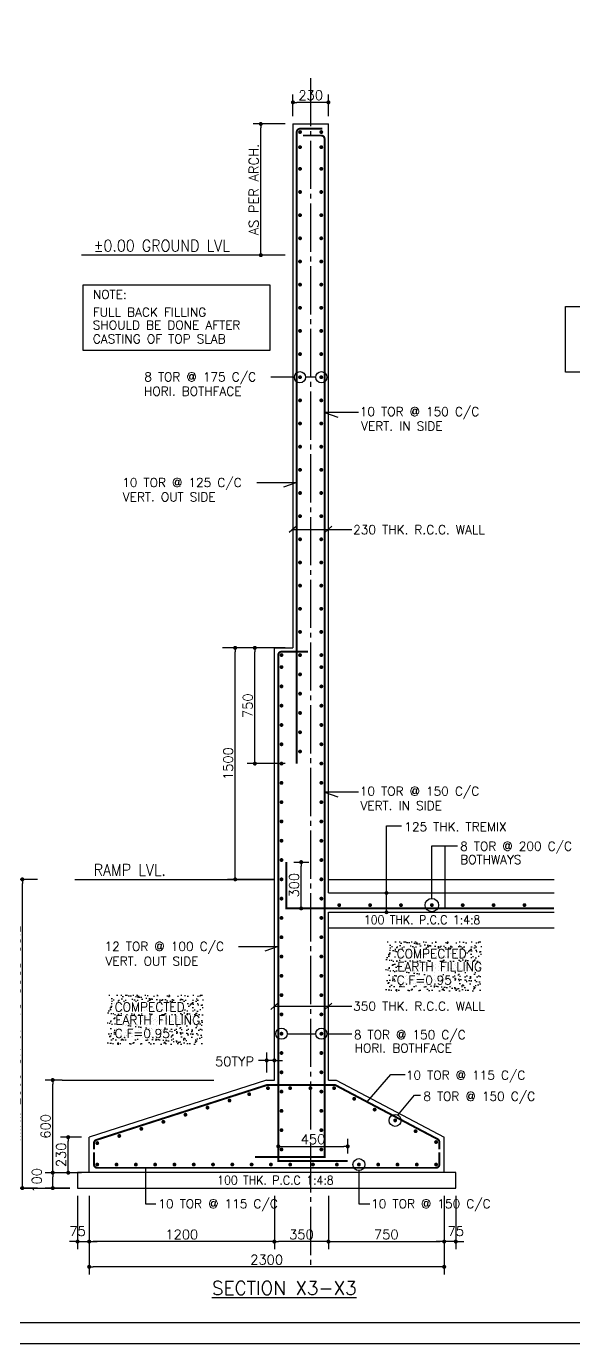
# Model space of a CAD drawing. Extents: x -200722 to 834823, y -494970 to 88783.
# Drawn here: x 488084 to 502267, y -183583 to -149447 of the extents above; entities that cross this region are included whole.
import ezdxf
from ezdxf.enums import TextEntityAlignment as Align

# ---------------------------------------------------------------- set-up
doc = ezdxf.new("R2010")
doc.units = 0
doc.header["$LTSCALE"] = 100
doc.header["$MEASUREMENT"] = 0
doc.header["$PDMODE"] = 34
doc.linetypes.add('ACAD_ISO04W100', pattern=[30, 24, -3, 0, -3])
doc.linetypes.add('CL', pattern=[3.25, 2.5, -0.25, 0.25, -0.25])
doc.layers.get('0').update_dxf_attribs({"linetype": 'CONTINUOUS'})
doc.layers.get('DEFPOINTS').update_dxf_attribs({"linetype": 'CONTINUOUS'})
for name, color, linetype in [('5', 4, 'CONTINUOUS'), ('A-Grid', 5, 'ACAD_ISO04W100'), ('BEAM', 4, 'CONTINUOUS'), ('DIM', 3, 'CONTINUOUS'), ('HATCH WALL', 8, 'CONTINUOUS'), ('STEEL', 6, 'CONTINUOUS'), ('TEXT', 2, 'CONTINUOUS')]:
    doc.layers.add(name, color=color, linetype=linetype)
doc.layers.add('9_PRINT BOUNDARY_NON PRINT', color=32, linetype='CONTINUOUS', plot=False)
doc.layers.add('9_TITLE TEXT', color=7, linetype='CONTINUOUS', lineweight=20)
doc.styles.add('ROMANS', font='romans.shx')
doc.styles.get("Standard").update_dxf_attribs({"font": 'simplex.shx'})
doc.dimstyles.new('STANDARD$0', dxfattribs={"dimtxt": 2.5, "dimasz": 2.5, "dimexe": 2, "dimexo": 0.7, "dimgap": 0.9, "dimtad": 1, "dimdec": 0, "dimdsep": 46, "dimtxsty": 'ROMANS', "dimcen": 0.09, "dimclrd": 4, "dimclre": 4, "dimclrt": 3, "dimadec": 0, "dimazin": 0, "dimtfac": 1, "dimtdec": 0, "dimtmove": 0, "dimatfit": 3, "dimfxl": 1, "dimtolj": 1, "dimtzin": 0, "dimarcsym": 0})

# ---------------------------------------------------------------- blocks, each defined once
blk = doc.blocks.new('DOT')
at = {"color": 0, "linetype": 'ByBlock'}
blk.add_line((-0.5, 0), (-1, 0), dxfattribs=at)
at = {"color": 0, "linetype": 'ByBlock', "const_width": 0.5}
blk.add_lwpolyline([(-0.25, 0, 1), (0.25, 0, 1)], format="xyb", close=True, dxfattribs=at)
blk = doc.blocks.new('*D1178')
at = {"layer": 'BEAM', "color": 0, "lineweight": -2, "transparency": 16777216}
for p, q in [((489212, -179152), (488568, -179152)), ((489212, -179552), (488568, -179552)), ((488768, -179448), (488768, -179256))]:
    blk.add_line(p, q, dxfattribs=at)
at = {"layer": 'DEFPOINTS', "color": 0, "lineweight": -3, "transparency": 16777216}
for p in [(488768, -179152), (489412, -179152), (489412, -179552)]:
    blk.add_point(p, dxfattribs=at)
at = {"layer": 'BEAM', "color": 0, "lineweight": -2, "transparency": 16777216, "xscale": 104, "yscale": 104, "zscale": 104}
for p, rotation in [((488768, -179152), 90), ((488768, -179552), 270)]:
    blk.add_blockref('DOT', p, dxfattribs=dict(at, rotation=rotation))
at = {"layer": 'BEAM', "color": 0, "transparency": 16777216, "insert": (488354, -179352), "char_height": 248, "attachment_point": 5, "rotation": 90}
blk.add_mtext('\\A1;100', dxfattribs=at)
blk = doc.blocks.new('_DOT')
at = {"color": 0, "linetype": 'ByBlock'}
blk.add_line((-0.5, 0), (-1, 0), dxfattribs=at)
at = {"color": 0, "linetype": 'ByBlock', "const_width": 0.5}
blk.add_lwpolyline([(-0.25, 0, 1), (0.25, 0, 1)], format="xyb", close=True, dxfattribs=at)
blk = doc.blocks.new('*D1179')
at = {"layer": 'BEAM', "color": 0, "lineweight": -2, "transparency": 16777216}
for p, q in [((489512, -178232), (488969, -178232)), ((489169, -179048), (489169, -178336)), ((489512, -179152), (488969, -179152))]:
    blk.add_line(p, q, dxfattribs=at)
at = {"layer": 'DEFPOINTS', "color": 0, "lineweight": -3, "transparency": 16777216}
for p in [(489169, -178232), (489712, -178232), (489712, -179152, -879)]:
    blk.add_point(p, dxfattribs=at)
at = {"layer": 'BEAM', "color": 0, "lineweight": -2, "transparency": 16777216, "xscale": 104, "yscale": 104, "zscale": 104}
for p, rotation in [((489169, -178232), 90), ((489169, -179152), 270)]:
    blk.add_blockref('DOT', p, dxfattribs=dict(at, rotation=rotation))
at = {"layer": 'BEAM', "color": 0, "transparency": 16777216, "insert": (488985, -178692), "char_height": 248, "attachment_point": 5, "rotation": 90}
blk.add_mtext('\\A1;230', dxfattribs=at)
blk = doc.blocks.new('*D1180')
at = {"layer": 'BEAM', "color": 0, "lineweight": -2, "transparency": 16777216}
for p, q in [((488375, -171552), (487781, -171552)), ((487981, -179448), (487981, -171656)), ((488375, -179552), (487781, -179552))]:
    blk.add_line(p, q, dxfattribs=at)
at = {"layer": 'DEFPOINTS', "color": 0, "lineweight": -3, "transparency": 16777216}
for p in [(487981, -171552), (488575, -171552, 17104), (488575, -179552, -18064)]:
    blk.add_point(p, dxfattribs=at)
at = {"layer": 'BEAM', "color": 0, "lineweight": -2, "transparency": 16777216, "xscale": 104, "yscale": 104, "zscale": 104}
for p, rotation in [((487981, -171552), 90), ((487981, -179552), 270)]:
    blk.add_blockref('DOT', p, dxfattribs=dict(at, rotation=rotation))
at = {"layer": 'BEAM', "color": 0, "transparency": 16777216, "insert": (487797, -175552), "char_height": 248, "attachment_point": 5, "rotation": 90}
blk.add_mtext('\\A1;{\\C4;MINI. 2000 OR UP TO GOOD SOIL}', dxfattribs=at)
blk = doc.blocks.new('*D1181')
at = {"layer": 'BEAM', "color": 0, "lineweight": -2, "transparency": 16777216}
for p, q in [((494792, -165552), (493806, -165552)), ((494006, -168448), (494006, -165656)), ((494792, -168552), (493806, -168552))]:
    blk.add_line(p, q, dxfattribs=at)
at = {"layer": 'DEFPOINTS', "color": 0, "lineweight": -3, "transparency": 16777216}
for p in [(494006, -165552), (494992, -165552, -34), (494992, -168552, -34)]:
    blk.add_point(p, dxfattribs=at)
at = {"layer": 'BEAM', "color": 0, "lineweight": -2, "transparency": 16777216, "xscale": 104, "yscale": 104, "zscale": 104}
for p, rotation in [((494006, -165552), 90), ((494006, -168552), 270)]:
    blk.add_blockref('DOT', p, dxfattribs=dict(at, rotation=rotation))
at = {"layer": 'BEAM', "color": 0, "transparency": 16777216, "insert": (493822, -167052), "char_height": 248, "attachment_point": 5, "rotation": 90}
blk.add_mtext('\\A1;750', dxfattribs=at)
blk = doc.blocks.new('*D1182')
at = {"layer": 'BEAM', "color": 0, "lineweight": -2, "transparency": 16777216}
for p, q in [((494512, -165552), (493297, -165552)), ((493497, -171448), (493497, -165656)), ((494512, -171552), (493297, -171552))]:
    blk.add_line(p, q, dxfattribs=at)
at = {"layer": 'DEFPOINTS', "color": 0, "lineweight": -3, "transparency": 16777216}
for p in [(493497, -165552), (494712, -165552, -34), (494712, -171552)]:
    blk.add_point(p, dxfattribs=at)
at = {"layer": 'BEAM', "color": 0, "lineweight": -2, "transparency": 16777216, "xscale": 104, "yscale": 104, "zscale": 104}
for p, rotation in [((493497, -165552), 90), ((493497, -171552), 270)]:
    blk.add_blockref('DOT', p, dxfattribs=dict(at, rotation=rotation))
at = {"layer": 'BEAM', "color": 0, "transparency": 16777216, "insert": (493313, -168552), "char_height": 248, "attachment_point": 5, "rotation": 90}
blk.add_mtext('\\A1;1500', dxfattribs=at)
blk = doc.blocks.new('*D1185')
at = {"layer": 'BEAM', "color": 0, "lineweight": -2, "transparency": 16777216}
for p, q in [((489412, -179752), (489412, -181138)), ((489712, -179752), (489712, -181138)), ((489308, -180938), (489204, -180938)), ((489412, -180938), (489712, -180938)), ((489816, -180938), (489920, -180938))]:
    blk.add_line(p, q, dxfattribs=at)
at = {"layer": 'DEFPOINTS', "color": 0, "lineweight": -3, "transparency": 16777216}
for p in [(489412, -179552), (489712, -179552), (489712, -180938)]:
    blk.add_point(p, dxfattribs=at)
at = {"layer": 'BEAM', "color": 0, "lineweight": -2, "transparency": 16777216, "xscale": 104, "yscale": 104, "zscale": 104}
blk.add_blockref('DOT', (489412, -180938), dxfattribs=at)
at = {"layer": 'BEAM', "color": 0, "lineweight": -2, "transparency": 16777216, "xscale": 104, "yscale": 104, "zscale": 104, "rotation": 180}
blk.add_blockref('DOT', (489712, -180938), dxfattribs=at)
at = {"layer": 'BEAM', "color": 0, "transparency": 16777216, "insert": (489412, -180667), "char_height": 248, "attachment_point": 5}
blk.add_mtext('\\A1;75', dxfattribs=at)
blk = doc.blocks.new('*D1186')
at = {"layer": 'BEAM', "color": 0, "lineweight": -2, "transparency": 16777216}
for p, q in [((489712, -179752), (489712, -181138)), ((494512, -179752), (494512, -181138)), ((494408, -180938), (489816, -180938))]:
    blk.add_line(p, q, dxfattribs=at)
at = {"layer": 'DEFPOINTS', "color": 0, "lineweight": -3, "transparency": 16777216}
for p in [(489712, -179552, -32271), (494512, -179552, -2484), (489712, -180938)]:
    blk.add_point(p, dxfattribs=at)
at = {"layer": 'BEAM', "color": 0, "lineweight": -2, "transparency": 16777216, "xscale": 104, "yscale": 104, "zscale": 104, "rotation": 180}
blk.add_blockref('DOT', (489712, -180938), dxfattribs=at)
at = {"layer": 'BEAM', "color": 0, "lineweight": -2, "transparency": 16777216, "xscale": 104, "yscale": 104, "zscale": 104}
blk.add_blockref('DOT', (494512, -180938), dxfattribs=at)
at = {"layer": 'BEAM', "color": 0, "transparency": 16777216, "insert": (492112, -180754), "char_height": 248, "attachment_point": 5}
blk.add_mtext('\\A1;1200', dxfattribs=at)
blk = doc.blocks.new('*D1187')
at = {"layer": 'BEAM', "color": 0, "lineweight": -2, "transparency": 16777216}
for p, q in [((489712, -179752), (489712, -181791)), ((498912, -179752), (498912, -181791)), ((498808, -181591), (489816, -181591))]:
    blk.add_line(p, q, dxfattribs=at)
at = {"layer": 'DEFPOINTS', "color": 0, "lineweight": -3, "transparency": 16777216}
for p in [(489712, -179552, -62057), (498912, -179552, -62057), (489712, -181591)]:
    blk.add_point(p, dxfattribs=at)
at = {"layer": 'BEAM', "color": 0, "lineweight": -2, "transparency": 16777216, "xscale": 104, "yscale": 104, "zscale": 104, "rotation": 180}
blk.add_blockref('DOT', (489712, -181591), dxfattribs=at)
at = {"layer": 'BEAM', "color": 0, "lineweight": -2, "transparency": 16777216, "xscale": 104, "yscale": 104, "zscale": 104}
blk.add_blockref('DOT', (498912, -181591), dxfattribs=at)
at = {"layer": 'BEAM', "color": 0, "transparency": 16777216, "insert": (494312, -181407), "char_height": 248, "attachment_point": 5}
blk.add_mtext('\\A1;2300', dxfattribs=at)
blk = doc.blocks.new('*D1188')
at = {"layer": 'BEAM', "color": 0, "lineweight": -2, "transparency": 16777216}
for p, q in [((495912, -179752), (495912, -181138)), ((498912, -179752), (498912, -181138)), ((496016, -180938), (498808, -180938))]:
    blk.add_line(p, q, dxfattribs=at)
at = {"layer": 'DEFPOINTS', "color": 0, "lineweight": -3, "transparency": 16777216}
for p in [(495912, -179552, -2484), (498912, -179552, -32271), (498912, -180938)]:
    blk.add_point(p, dxfattribs=at)
at = {"layer": 'BEAM', "color": 0, "lineweight": -2, "transparency": 16777216, "xscale": 104, "yscale": 104, "zscale": 104, "rotation": 180}
blk.add_blockref('DOT', (495912, -180938), dxfattribs=at)
at = {"layer": 'BEAM', "color": 0, "lineweight": -2, "transparency": 16777216, "xscale": 104, "yscale": 104, "zscale": 104}
blk.add_blockref('DOT', (498912, -180938), dxfattribs=at)
at = {"layer": 'BEAM', "color": 0, "transparency": 16777216, "insert": (497412, -180754), "char_height": 248, "attachment_point": 5}
blk.add_mtext('\\A1;750', dxfattribs=at)
blk = doc.blocks.new('*D1189')
at = {"layer": 'BEAM', "color": 0, "lineweight": -2, "transparency": 16777216}
for p, q in [((498912, -179752), (498912, -181138)), ((499212, -179752), (499212, -181138)), ((498808, -180938), (498704, -180938)), ((499212, -180938), (498912, -180938)), ((499316, -180938), (499420, -180938))]:
    blk.add_line(p, q, dxfattribs=at)
at = {"layer": 'DEFPOINTS', "color": 0, "lineweight": -3, "transparency": 16777216}
for p in [(498912, -179552), (499212, -179552), (498912, -180938)]:
    blk.add_point(p, dxfattribs=at)
at = {"layer": 'BEAM', "color": 0, "lineweight": -2, "transparency": 16777216, "xscale": 104, "yscale": 104, "zscale": 104}
blk.add_blockref('DOT', (498912, -180938), dxfattribs=at)
at = {"layer": 'BEAM', "color": 0, "lineweight": -2, "transparency": 16777216, "xscale": 104, "yscale": 104, "zscale": 104, "rotation": 180}
blk.add_blockref('DOT', (499212, -180938), dxfattribs=at)
at = {"layer": 'BEAM', "color": 0, "transparency": 16777216, "insert": (499212, -180667), "char_height": 248, "attachment_point": 5}
blk.add_mtext('\\A1;75', dxfattribs=at)
blk = doc.blocks.new('*D1190')
at = {"layer": 'BEAM', "color": 0, "lineweight": -2, "transparency": 16777216}
for p, q in [((494512, -179752), (494512, -181138)), ((495912, -179752), (495912, -181138)), ((495808, -180938), (494616, -180938))]:
    blk.add_line(p, q, dxfattribs=at)
at = {"layer": 'DEFPOINTS', "color": 0, "lineweight": -3, "transparency": 16777216}
for p in [(494512, -179552, -2484), (495912, -179552, -2484), (494512, -180938)]:
    blk.add_point(p, dxfattribs=at)
at = {"layer": 'BEAM', "color": 0, "lineweight": -2, "transparency": 16777216, "xscale": 104, "yscale": 104, "zscale": 104, "rotation": 180}
blk.add_blockref('DOT', (494512, -180938), dxfattribs=at)
at = {"layer": 'BEAM', "color": 0, "lineweight": -2, "transparency": 16777216, "xscale": 104, "yscale": 104, "zscale": 104}
blk.add_blockref('DOT', (495912, -180938), dxfattribs=at)
at = {"layer": 'BEAM', "color": 0, "transparency": 16777216, "insert": (495212, -180754), "char_height": 248, "attachment_point": 5}
blk.add_mtext('\\A1;350', dxfattribs=at)
blk = doc.blocks.new('*D1191')
at = {"layer": 'BEAM', "color": 0, "lineweight": -2, "transparency": 16777216}
for p, q in [((489012, -176752), (488568, -176752)), ((488768, -179048), (488768, -176856)), ((489012, -179152), (488568, -179152))]:
    blk.add_line(p, q, dxfattribs=at)
at = {"layer": 'DEFPOINTS', "color": 0, "lineweight": -3, "transparency": 16777216}
for p in [(488768, -176752), (489212, -176752, 2294), (489212, -179152)]:
    blk.add_point(p, dxfattribs=at)
at = {"layer": 'BEAM', "color": 0, "lineweight": -2, "transparency": 16777216, "xscale": 104, "yscale": 104, "zscale": 104}
for p, rotation in [((488768, -176752), 90), ((488768, -179152), 270)]:
    blk.add_blockref('DOT', p, dxfattribs=dict(at, rotation=rotation))
at = {"layer": 'BEAM', "color": 0, "transparency": 16777216, "insert": (488584, -177952), "char_height": 248, "attachment_point": 5, "rotation": 90}
blk.add_mtext('\\A1;600', dxfattribs=at)
blk = doc.blocks.new('*D1192')
at = {"layer": 'BEAM', "color": 0, "lineweight": -2, "transparency": 16777216}
for p, q in [((494612, -178652), (494612, -178271)), ((494716, -178471), (496308, -178471)), ((496412, -178652), (496412, -178271))]:
    blk.add_line(p, q, dxfattribs=at)
at = {"layer": 'DEFPOINTS', "color": 0, "lineweight": -3, "transparency": 16777216}
for p in [(496412, -178471), (494612, -178852, -34), (496412, -178852, -34)]:
    blk.add_point(p, dxfattribs=at)
at = {"layer": 'BEAM', "color": 0, "lineweight": -2, "transparency": 16777216, "xscale": 104, "yscale": 104, "zscale": 104, "rotation": 180}
blk.add_blockref('DOT', (494612, -178471), dxfattribs=at)
at = {"layer": 'BEAM', "color": 0, "lineweight": -2, "transparency": 16777216, "xscale": 104, "yscale": 104, "zscale": 104}
blk.add_blockref('DOT', (496412, -178471), dxfattribs=at)
at = {"layer": 'BEAM', "color": 0, "transparency": 16777216, "insert": (495512, -178287), "char_height": 248, "attachment_point": 5}
blk.add_mtext('\\A1;450', dxfattribs=at)
blk = doc.blocks.new('*D1193')
at = {"layer": 'BEAM', "color": 0, "lineweight": -2, "transparency": 16777216}
for p, q in [((495018, -171104), (495406, -171104)), ((495206, -172200), (495206, -171208)), ((495018, -172304), (495406, -172304))]:
    blk.add_line(p, q, dxfattribs=at)
at = {"layer": 'DEFPOINTS', "color": 0, "lineweight": -3, "transparency": 16777216}
for p in [(494818, -171104, 27357), (495206, -171104), (494818, -172304, 27357)]:
    blk.add_point(p, dxfattribs=at)
at = {"layer": 'BEAM', "color": 0, "lineweight": -2, "transparency": 16777216, "xscale": 104, "yscale": 104, "zscale": 104}
for p, rotation in [((495206, -171104), 90), ((495206, -172304), 270)]:
    blk.add_blockref('DOT', p, dxfattribs=dict(at, rotation=rotation))
at = {"layer": 'BEAM', "color": 0, "transparency": 16777216, "insert": (495022, -171704), "char_height": 248, "attachment_point": 5, "rotation": 90}
blk.add_mtext('\\A1;300', dxfattribs=at)
blk = doc.blocks.new('*D1194')
at = {"layer": 'BEAM', "color": 0, "lineweight": -2, "transparency": 16777216}
for p, q in [((494312, -176552), (494312, -176042)), ((494512, -176552), (494512, -176042)), ((494208, -176242), (494104, -176242)), ((494512, -176242), (494312, -176242)), ((494616, -176242), (494720, -176242))]:
    blk.add_line(p, q, dxfattribs=at)
at = {"layer": 'DEFPOINTS', "color": 0, "lineweight": -3, "transparency": 16777216}
for p in [(494312, -176242), (494312, -176752, -18064), (494512, -176752, -18064)]:
    blk.add_point(p, dxfattribs=at)
at = {"layer": 'BEAM', "color": 0, "lineweight": -2, "transparency": 16777216, "xscale": 104, "yscale": 104, "zscale": 104}
blk.add_blockref('DOT', (494312, -176242), dxfattribs=at)
at = {"layer": 'BEAM', "color": 0, "lineweight": -2, "transparency": 16777216, "xscale": 104, "yscale": 104, "zscale": 104, "rotation": 180}
blk.add_blockref('DOT', (494512, -176242), dxfattribs=at)
at = {"layer": 'BEAM', "color": 0, "transparency": 16777216, "insert": (493479, -176270), "char_height": 248, "attachment_point": 5}
blk.add_mtext('\\A1;50TYP', dxfattribs=at)
blk = doc.blocks.new('*D1183')
at = {"layer": 'BEAM', "color": 0, "lineweight": -2, "transparency": 16777216}
for p, q in [((494792, -151976), (493959, -151976)), ((494159, -155272), (494159, -152080)), ((494792, -155376), (493959, -155376))]:
    blk.add_line(p, q, dxfattribs=at)
at = {"layer": 'DEFPOINTS', "color": 0, "lineweight": -3, "transparency": 16777216}
for p in [(494159, -151976), (494992, -151976, -4304), (494992, -155376)]:
    blk.add_point(p, dxfattribs=at)
at = {"layer": 'BEAM', "color": 0, "lineweight": -2, "transparency": 16777216, "xscale": 104, "yscale": 104, "zscale": 104}
for p, rotation in [((494159, -151976), 90), ((494159, -155376), 270)]:
    blk.add_blockref('DOT', p, dxfattribs=dict(at, rotation=rotation))
at = {"layer": 'BEAM', "color": 0, "transparency": 16777216, "insert": (493975, -153676), "char_height": 248, "attachment_point": 5, "rotation": 90}
blk.add_mtext('\\A1;AS PER ARCH.', dxfattribs=at)
blk = doc.blocks.new('*D1184')
at = {"layer": 'BEAM', "color": 0, "lineweight": -2, "transparency": 16777216}
for p, q in [((494992, -151776), (494992, -151216)), ((495912, -151776), (495912, -151216)), ((495808, -151416), (495096, -151416))]:
    blk.add_line(p, q, dxfattribs=at)
at = {"layer": 'DEFPOINTS', "color": 0, "lineweight": -3, "transparency": 16777216}
for p in [(494992, -151416), (494992, -151976), (495912, -151976)]:
    blk.add_point(p, dxfattribs=at)
at = {"layer": 'BEAM', "color": 0, "lineweight": -2, "transparency": 16777216, "xscale": 104, "yscale": 104, "zscale": 104, "rotation": 180}
blk.add_blockref('DOT', (494992, -151416), dxfattribs=at)
at = {"layer": 'BEAM', "color": 0, "lineweight": -2, "transparency": 16777216, "xscale": 104, "yscale": 104, "zscale": 104}
blk.add_blockref('DOT', (495912, -151416), dxfattribs=at)
at = {"layer": 'BEAM', "color": 0, "transparency": 16777216, "insert": (495452, -151232), "char_height": 248, "attachment_point": 5}
blk.add_mtext('\\A1;230', dxfattribs=at)
blk = doc.blocks.new('*D1308')
at = {"layer": 'BEAM', "color": 0, "lineweight": -2, "transparency": 16777216}
for p, q in [((503433, -171490), (502839, -171490)), ((503039, -179386), (503039, -171594)), ((503433, -179490), (502839, -179490))]:
    blk.add_line(p, q, dxfattribs=at)
at = {"layer": 'DEFPOINTS', "color": 0, "lineweight": -3, "transparency": 16777216}
for p in [(503039, -171490), (503633, -171490, 17104), (503633, -179490, 17104)]:
    blk.add_point(p, dxfattribs=at)
at = {"layer": 'BEAM', "color": 0, "lineweight": -2, "transparency": 16777216, "xscale": 104, "yscale": 104, "zscale": 104}
for p, rotation in [((503039, -171490), 90), ((503039, -179490), 270)]:
    blk.add_blockref('DOT', p, dxfattribs=dict(at, rotation=rotation))
at = {"layer": 'BEAM', "color": 0, "transparency": 16777216, "insert": (502855, -175490), "char_height": 248, "attachment_point": 5, "rotation": 90}
blk.add_mtext('\\A1;{\\C4;MINI. 2000 OR UP TO GOOD SOIL}', dxfattribs=at)

msp = doc.modelspace()

# ---------------------------------------------------------------- hatches: boundary and pattern name
at = {"layer": 'HATCH WALL', "lineweight": -3, "true_color": 0x000000}
h = msp.add_hatch(dxfattribs=at)
h.set_pattern_fill('AR-SAND', color=18, scale=100, style=0)
h.set_pattern_definition([(142.5, (848130.68, 238734.88), (6.299336, 192.682377), [0, -152, 0, -170, 0, -162.5]), (172.5, (848130.68, 238734.88), (-176.97767, 282.21461), [0, -82, 0, -137, 0, -52.5]), (212.5, (848253.68, 238734.88), (-311.414186, 0.565905), [0, -50, 0, -180, 0, -235]), (222.5, (848253.68, 238734.88), (-300.61266, 87.76756), [0, -25, 0, -118, 0, -135])])
h.paths.add_polyline_path([(497404.3, -173161.7), (499877, -173161.7), (499877, -174449.1), (497404.3, -174449.1)])
h = msp.add_hatch(dxfattribs=at)
h.set_pattern_fill('AR-SAND', color=18, scale=100, style=0)
h.set_pattern_definition([(142.5, (840917.6, 237352.98), (6.299336, 192.682377), [0, -152, 0, -170, 0, -162.5]), (172.5, (840917.6, 237352.98), (-176.97767, 282.21461), [0, -82, 0, -137, 0, -52.5]), (212.5, (841040.6, 237352.98), (-311.414186, 0.565905), [0, -50, 0, -180, 0, -235]), (222.5, (841040.6, 237352.98), (-300.61266, 87.76756), [0, -25, 0, -118, 0, -135])])
h.paths.add_polyline_path([(490191.2, -174543.6), (492663.9, -174543.6), (492663.9, -175831), (490191.2, -175831)])

# ---------------------------------------------------------------- linework, layer by layer
at = {"color": 18, "ltscale": 0.4, "true_color": 0x000000}
msp.add_line((494700.5, -155375.8), (489509.8, -155375.8), dxfattribs=at)
at = {"color": 18, "true_color": 0x000000}
msp.add_lwpolyline([(433669.4, -183032.7), (525079.4, -183032.7), (525079.4, -118792.7), (433669.4, -118792.7)], close=True, dxfattribs=at)
at = {"layer": '5', "color": 18, "lineweight": -3, "ltscale": 0.4, "true_color": 0x000000}
for p, q in [((494991.6, -151975.8), (494991.6, -165551.8)), ((494991.6, -151975.8, -4304.2), (495911.6, -151975.8)), ((495911.6, -171903.8), (495911.6, -151975.8)), ((494511.6, -176751.8, -18064.2), (494511.6, -165551.8)), ((494511.6, -165551.8, -33.9), (494991.6, -165551.8, -33.9)), ((489339.8, -171551.8, -24196.6), (494511.6, -171551.8)), ((495911.6, -171903.8), (501759, -171903.8, 27357.4)), ((495911.6, -176751.8, -18064.2), (495911.6, -172403.8)), ((495911.6, -172403.8), (501759, -172403.8, 27357.4)), ((495911.6, -172803.8), (501759, -172803.8, 27357.4)), ((494311.6, -176751.8, -18064.2), (494511.6, -176751.8, -18064.2)), ((495911.6, -176751.8, -18064.2), (496111.6, -176751.8, -18064.2)), ((487426, -179551.8, -24196.6), (489211.6, -179551.8, -18064.2))]:
    msp.add_line(p, q, dxfattribs=at)
at = {"layer": '5', "color": 8, "lineweight": -3, "ltscale": 0.4}
msp.add_line((495911.6, -171551.8), (501759, -171551.8, 27357.4), dxfattribs=at)
at = {"layer": '5', "color": 18, "lineweight": -3, "ltscale": 0.4, "true_color": 0x000000, "elevation": -18064.2}
for points in [[(494311.6, -176751.8), (489711.6, -178231.8)], [(496111.6, -176751.8), (498911.6, -178231.8)], [(489711.6, -179151.8), (489711.6, -178231.8)], [(498911.6, -179151.8), (498911.6, -178231.8)]]:
    msp.add_lwpolyline(points, dxfattribs=at)
msp.add_lwpolyline([(499211.6, -179151.8), (489411.6, -179151.8), (489411.6, -179551.8), (499211.6, -179551.8)], close=True, dxfattribs=at)
at = {"layer": '9_PRINT BOUNDARY_NON PRINT', "color": 18, "true_color": 0x000000}
msp.add_lwpolyline([(433119.4, -183582.7), (525629.4, -183582.7), (525629.4, -118242.7), (433119.4, -118242.7)], close=True, dxfattribs=at)
at = {"layer": '9_TITLE TEXT', "color": 18, "true_color": 0x000000}
msp.add_lwpolyline([(525079.4, -118792.7), (433669.4, -118792.7), (433669.4, -183032.7), (525079.4, -183032.7)], dxfattribs=at)
at = {"layer": 'A-Grid', "color": 8, "linetype": 'CL', "ltscale": 5, "elevation": -29786.5}
msp.add_lwpolyline([(495451.6, -150786.5), (495451.6, -181642.1)], dxfattribs=at)
at = {"layer": 'BEAM', "color": 18, "true_color": 0x000000}
msp.add_line((489011.6, -176751.8, -18064.2), (492943.6, -176751.8, -18064.2), dxfattribs=at)
at = {"layer": 'DIM', "color": 18, "lineweight": -3, "ltscale": 0.4, "true_color": 0x000000}
msp.add_line((494522.3, -165551.8, -33.9), (493163.8, -165551.8, -33.9), dxfattribs=at)
at = {"layer": 'STEEL', "color": 18, "lineweight": -3, "ltscale": 0.4, "true_color": 0x000000, "const_width": 50.8}
for points in [[(495752.3, -152100.8), (495176.6, -152100.8, 0.4142136), (495091.6, -152185.8), (495091.6, -168551.8)], [(495253.5, -152275.8), (495726.6, -152275.8, -0.4142136), (495811.6, -152360.8), (495811.6, -178742.5), (494011.6, -178742.5)]]:
    msp.add_lwpolyline(points, format="xyb", dxfattribs=at)
at = {"layer": 'STEEL', "color": 18, "lineweight": -3, "ltscale": 0.4, "true_color": 0x000000, "const_width": 50}
for points in [[(495201.6, -152185.8, 1), (495151.6, -152185.8, 1)], [(495701.6, -152185.8, -1), (495751.6, -152185.8, -1)], [(495201.6, -152578.2, 1), (495151.6, -152578.2, 1)], [(495701.6, -152578.2, -1), (495751.6, -152578.2, -1)], [(495201.6, -153139.4, 1), (495151.6, -153139.4, 1)], [(495701.6, -153139.4, -1), (495751.6, -153139.4, -1)], [(495201.6, -153739.4, 1), (495151.6, -153739.4, 1)], [(495701.6, -153739.4, -1), (495751.6, -153739.4, -1)], [(495201.6, -154339.4, 1), (495151.6, -154339.4, 1)], [(495701.6, -154339.4, -1), (495751.6, -154339.4, -1)], [(495201.6, -154939.4, 1), (495151.6, -154939.4, 1)], [(495701.6, -154939.4, -1), (495751.6, -154939.4, -1)], [(495201.6, -155539.4, 1), (495151.6, -155539.4, 1)], [(495701.6, -155539.4, -1), (495751.6, -155539.4, -1)], [(495201.6, -156139.4, 1), (495151.6, -156139.4, 1)], [(495701.6, -156139.4, -1), (495751.6, -156139.4, -1)], [(495201.6, -156739.4, 1), (495151.6, -156739.4, 1)], [(495701.6, -156739.4, -1), (495751.6, -156739.4, -1)], [(495201.6, -157339.4, 1), (495151.6, -157339.4, 1)], [(495701.6, -157339.4, -1), (495751.6, -157339.4, -1)], [(495201.6, -157939.4, 1), (495151.6, -157939.4, 1)], [(495701.6, -157939.4, -1), (495751.6, -157939.4, -1)], [(495201.6, -158539.4, 1), (495151.6, -158539.4, 1)], [(495701.6, -158539.4, -1), (495751.6, -158539.4, -1)], [(495201.6, -159139.4, 1), (495151.6, -159139.4, 1)], [(495701.6, -159139.4, -1), (495751.6, -159139.4, -1)], [(495201.6, -159739.4, 1), (495151.6, -159739.4, 1)], [(495701.6, -159739.4, -1), (495751.6, -159739.4, -1)], [(495201.6, -160339.4, 1), (495151.6, -160339.4, 1)], [(495701.6, -160339.4, -1), (495751.6, -160339.4, -1)], [(495201.6, -160939.4, 1), (495151.6, -160939.4, 1)], [(495701.6, -160939.4, -1), (495751.6, -160939.4, -1)], [(495201.6, -161539.4, 1), (495151.6, -161539.4, 1)], [(495701.6, -161539.4, -1), (495751.6, -161539.4, -1)], [(495201.6, -162139.4, 1), (495151.6, -162139.4, 1)], [(495701.6, -162139.4, -1), (495751.6, -162139.4, -1)], [(495201.6, -162739.4, 1), (495151.6, -162739.4, 1)], [(495701.6, -162739.4, -1), (495751.6, -162739.4, -1)], [(495201.6, -163339.4, 1), (495151.6, -163339.4, 1)], [(495701.6, -163339.4, -1), (495751.6, -163339.4, -1)], [(495201.6, -163939.4, 1), (495151.6, -163939.4, 1)], [(495701.6, -163939.4, -1), (495751.6, -163939.4, -1)], [(495201.6, -164539.4, 1), (495151.6, -164539.4, 1)], [(495701.6, -164539.4, -1), (495751.6, -164539.4, -1)], [(495201.6, -165139.4, 1), (495151.6, -165139.4, 1)], [(495701.6, -165139.4, -1), (495751.6, -165139.4, -1)], [(494670.9, -165739.4, -1), (494720.9, -165739.4, -1)], [(495201.6, -165739.4, 1), (495151.6, -165739.4, 1)], [(495704, -165739.4, -1), (495754, -165739.4, -1)], [(494670.9, -166050.8, -1), (494720.9, -166050.8, -1)], [(495201.6, -166239.4, 1), (495151.6, -166239.4, 1)], [(495704, -166050.8, -1), (495754, -166050.8, -1)], [(494670.9, -166550.8, -1), (494720.9, -166550.8, -1)], [(495704, -166550.8, -1), (495754, -166550.8, -1)], [(495201.6, -166739.4, 1), (495151.6, -166739.4, 1)], [(494670.9, -167050.8, -1), (494720.9, -167050.8, -1)], [(495201.6, -167239.4, 1), (495151.6, -167239.4, 1)], [(495704, -167050.8, -1), (495754, -167050.8, -1)], [(494670.9, -167550.8, -1), (494720.9, -167550.8, -1)], [(495704, -167550.8, -1), (495754, -167550.8, -1)], [(495201.6, -167739.4, 1), (495151.6, -167739.4, 1)], [(494670.9, -168050.8, -1), (494720.9, -168050.8, -1)], [(495201.6, -168239.4, 1), (495151.6, -168239.4, 1)], [(495704, -168050.8, -1), (495754, -168050.8, -1)], [(494670.9, -168550.8, -1), (494720.9, -168550.8, -1)], [(495704, -168550.8, -1), (495754, -168550.8, -1)], [(494670.9, -169050.8, -1), (494720.9, -169050.8, -1)], [(495704, -169050.8, -1), (495754, -169050.8, -1)], [(494670.9, -169550.8, -1), (494720.9, -169550.8, -1)], [(495704, -169550.8, -1), (495754, -169550.8, -1)], [(494670.9, -170050.8, -1), (494720.9, -170050.8, -1)], [(495704, -170050.8, -1), (495754, -170050.8, -1)], [(494670.9, -170550.8, -1), (494720.9, -170550.8, -1)], [(495704, -170550.8, -1), (495754, -170550.8, -1)], [(494670.9, -171050.8, -1), (494720.9, -171050.8, -1)], [(495704, -171050.8, -1), (495754, -171050.8, -1)], [(494670.9, -171550.8, -1), (494720.9, -171550.8, -1)], [(495704, -171550.8, -1), (495754, -171550.8, -1)], [(494670.9, -172050.8, -1), (494720.9, -172050.8, -1)], [(495704, -172050.8, -1), (495754, -172050.8, -1)], [(496166.9, -172218.7, -1), (496216.9, -172218.7, -1)], [(496966.9, -172218.7, -1), (497016.9, -172218.7, -1)], [(497766.9, -172218.7, -1), (497816.9, -172218.7, -1)], [(498566.9, -172218.7, -1), (498616.9, -172218.7, -1)], [(499366.9, -172218.7, -1), (499416.9, -172218.7, -1)], [(500166.9, -172218.7, -1), (500216.9, -172218.7, -1)], [(500966.9, -172218.7, -1), (501016.9, -172218.7, -1)], [(494670.9, -172550.8, -1), (494720.9, -172550.8, -1)], [(495704, -172550.8, -1), (495754, -172550.8, -1)], [(494670.9, -173050.8, -1), (494720.9, -173050.8, -1)], [(495704, -173050.8, -1), (495754, -173050.8, -1)], [(494670.9, -173550.8, -1), (494720.9, -173550.8, -1)], [(495704, -173550.8, -1), (495754, -173550.8, -1)], [(494670.9, -174050.8, -1), (494720.9, -174050.8, -1)], [(495704, -174050.8, -1), (495754, -174050.8, -1)], [(494670.9, -174550.8, -1), (494720.9, -174550.8, -1)], [(495704, -174550.8, -1), (495754, -174550.8, -1)], [(494670.9, -175050.8, -1), (494720.9, -175050.8, -1)], [(495704, -175050.8, -1), (495754, -175050.8, -1)], [(494670.9, -175550.8, -1), (494720.9, -175550.8, -1)], [(495704, -175550.8, -1), (495754, -175550.8, -1)], [(494670.9, -176050.8, -1), (494720.9, -176050.8, -1)], [(495704, -176050.8, -1), (495754, -176050.8, -1)]]:
    msp.add_lwpolyline(points, format="xyb", close=True, dxfattribs=at)
at = {"layer": 'STEEL', "color": 18, "lineweight": -3, "ltscale": 0.4, "true_color": 0x000000, "const_width": 50.8}
for points, elevation in [([(495386.6, -165651.8), (494696.6, -165651.8, 0.4142136), (494611.6, -165736.8), (494611.6, -178852), (496411.6, -178852)], -33.9), ([(489836.6, -178550.5), (489836.6, -178384.9, -0.3257158), (489895.6, -178304), (494318.5, -176880.9, -0.0779774), (494344.6, -176876.8), (496059.5, -176876.8, -0.122163), (496099.2, -176886.7), (498741.3, -178283.2, -0.2779841), (498786.6, -178358.4), (498786.6, -178550.5)], -18064.2), ([(489836.6, -178626.8), (489836.6, -178941.8, 0.4142136), (489921.6, -179026.8), (498701.6, -179026.8, 0.4142136), (498786.6, -178941.8), (498786.6, -178626.8)], -18064.2)]:
    msp.add_lwpolyline(points, format="xyb", dxfattribs=dict(at, elevation=elevation))
at = {"layer": 'STEEL', "color": 18, "lineweight": -3, "ltscale": 0.4, "true_color": 0x000000, "const_width": 50.8, "elevation": 27357.4}
msp.add_lwpolyline([(501759, -172303.8), (494818.1, -172303.8), (494818.1, -171103.8)], dxfattribs=at)
at = {"layer": 'STEEL', "color": 18, "lineweight": -3, "ltscale": 0.4, "true_color": 0x000000, "const_width": 50, "elevation": -18064.2}
for points in [[(494670.9, -176550.8, -1), (494720.9, -176550.8, -1)], [(495704, -176550.8, -1), (495754, -176550.8, -1)], [(493833.7, -177118.2, -1), (493883.7, -177118.2, -1)], [(494319.6, -176961.8, -1), (494369.6, -176961.8, -1)], [(494670.9, -177050.8, -1), (494720.9, -177050.8, -1)], [(494894.4, -176961.8, -1), (494944.4, -176961.8, -1)], [(495470.4, -176961.8, 1), (495420.4, -176961.8, 1)], [(495704, -177050.8, -1), (495754, -177050.8, -1)], [(495704, -177050.8, -1), (495754, -177050.8, -1)], [(496034.5, -176961.8, -1), (496084.5, -176961.8, -1)], [(492752.4, -177466, -1), (492802.4, -177466, -1)], [(493323.6, -177282.3, -1), (493373.6, -177282.3, -1)], [(494670.9, -177550.8, -1), (494720.9, -177550.8, -1)], [(495704, -177550.8, -1), (495754, -177550.8, -1)], [(496554.8, -177236.8, -1), (496604.8, -177236.8, -1)], [(497085.2, -177517.2, -1), (497135.2, -177517.2, -1)], [(491610.1, -177833.6, -1), (491660.1, -177833.6, -1)], [(492181.3, -177649.8, -1), (492231.3, -177649.8, -1)], [(497615.7, -177797.6, -1), (497665.7, -177797.6, -1)], [(490467.8, -178201.1, -1), (490517.8, -178201.1, -1)], [(491038.9, -178017.3, -1), (491088.9, -178017.3, -1)], [(494670.9, -178050.8, -1), (494720.9, -178050.8, -1)], [(495704, -178050.8, -1), (495754, -178050.8, -1)], [(498146.1, -178078, -1), (498196.1, -178078, -1)], [(489896.6, -178384.9, -1), (489946.6, -178384.9, -1)], [(494670.9, -178550.8, -1), (494720.9, -178550.8, -1)], [(495704, -178550.8, -1), (495754, -178550.8, -1)], [(498676.6, -178358.4, -1), (498726.6, -178358.4, -1)], [(489896.6, -178941.8, -1), (489946.6, -178941.8, -1)], [(490396.6, -178941.8, -1), (490446.6, -178941.8, -1)], [(490896.6, -178941.8, -1), (490946.6, -178941.8, -1)], [(491396.6, -178941.8, -1), (491446.6, -178941.8, -1)], [(491896.6, -178941.8, -1), (491946.6, -178941.8, -1)], [(492396.6, -178941.8, -1), (492446.6, -178941.8, -1)], [(492896.6, -178941.8, -1), (492946.6, -178941.8, -1)], [(493396.6, -178941.8, -1), (493446.6, -178941.8, -1)], [(493896.6, -178941.8, -1), (493946.6, -178941.8, -1)], [(494396.6, -178941.8, -1), (494446.6, -178941.8, -1)], [(494896.6, -178941.8, -1), (494946.6, -178941.8, -1)], [(495487.3, -178941.8, -1), (495537.3, -178941.8, -1)], [(496105.4, -178941.8, -1), (496155.4, -178941.8, -1)], [(496676.6, -178941.8, -1), (496726.6, -178941.8, -1)], [(497176.6, -178941.8, -1), (497226.6, -178941.8, -1)], [(497676.6, -178941.8, -1), (497726.6, -178941.8, -1)], [(498176.6, -178941.8, -1), (498226.6, -178941.8, -1)], [(498676.6, -178941.8, -1), (498726.6, -178941.8, -1)]]:
    msp.add_lwpolyline(points, format="xyb", close=True, dxfattribs=at)
at = {"layer": 'TEXT', "color": 18, "true_color": 0x000000}
for p, q in [((495028.7, -158539.4), (494422.4, -158539.4)), ((495583.4, -158539.4), (495319.8, -158539.4)), ((496691.7, -159449.3), (495811.6, -159449.3)), ((495811.6, -159449.3), (496156.8, -159574.5)), ((494058.2, -161266.8, -33.9), (495091.6, -161266.8, -33.9)), ((495091.6, -161266.8, -33.9), (494746.4, -161392, -33.9)), ((495084.5, -162400), (494898.9, -162565.9)), ((494991.6, -162483.1), (496515.2, -162483.1)), ((496004.5, -162400), (495818.9, -162565.9)), ((496691.7, -169289.6), (495811.6, -169289.6)), ((495811.6, -169289.6), (496156.8, -169414.8)), ((497417.8, -172403.8, 7046.7), (497417.8, -170168.4, 7046.7)), ((497417.8, -170168.4, 7046.7), (497806, -170168.4, 7046.7)), ((498591.9, -172044.1), (498591.9, -170684.1)), ((498591.9, -170684.1), (499260.5, -170684.1)), ((498934.6, -172303.8, 27357.4), (498934.6, -170684.1)), ((493578.2, -173288), (494611.6, -173288)), ((494611.6, -173288), (494266.4, -173413.2)), ((494604.5, -174755.6), (494418.9, -174921.4)), ((496004.4, -174755.7), (495818.8, -174921.5)), ((494511.5, -174838.7), (496515.1, -174838.7)), ((494841.4, -175550.8), (495583.4, -175550.8)), ((495874.5, -175550.8), (496520.3, -175550.8)), ((496914.9, -177318.2, -18064.2), (497526.8, -176605.8, -18064.2)), ((497526.8, -176605.8, -18064.2), (497904.5, -176605.8, -18064.2)), ((497714.6, -177661.5, -18064.2), (498139.2, -177143.8, -18064.2)), ((498139.2, -177143.8, -18064.2), (498301.9, -177143.8, -18064.2)), ((491173.8, -179026.8, -18064.2), (491173.8, -179955.6, -18064.2)), ((496701.6, -179096.7, -18064.2), (496701.6, -179955.6, -18064.2)), ((491173.8, -179955.6, -18064.2), (491436.5, -179955.6, -18064.2)), ((496701.6, -179955.6, -18064.2), (496985.8, -179955.6, -18064.2))]:
    msp.add_line(p, q, dxfattribs=at)
for points in [[(489555.2, -156144.2), (494396.5, -156144.2), (494396.5, -157844.1), (489555.2, -157844.1)], [(502057.7, -156704.2), (506899, -156704.2), (506899, -158404.1), (502057.7, -158404.1)]]:
    msp.add_lwpolyline(points, close=True, dxfattribs=at)
at = {"layer": 'TEXT', "color": 18, "true_color": 0x000000, "const_width": 50, "elevation": 7046.7}
for points in [[(497392.8, -171903.8, -1), (497442.8, -171903.8, -1)], [(497392.8, -172403.8, -1), (497442.8, -172403.8, -1)]]:
    msp.add_lwpolyline(points, format="xyb", close=True, dxfattribs=at)
at = {"layer": 'TEXT', "color": 18, "true_color": 0x000000}
for centre, radius in [((495174.2, -158539.4), 145.5), ((495729, -158539.4), 145.5), ((498591.9, -172218.7), 174.5), ((494695.9, -175550.8), 145.5), ((495729, -175550.8), 145.5), ((497640.7, -177797.6, -18064.2), 154.8), ((496701.6, -178941.8, -18064.2), 154.8)]:
    msp.add_circle(centre, radius, dxfattribs=at)

# ---------------------------------------------------------------- texts
at = {"layer": 'TEXT', "color": 18, "true_color": 0x000000, "width": 0.9}
for s, p in [('%%P0.00 GROUND LVL ', (489828.2, -155280.1, 8813.6)), ('RAMP LVL.', (489828.2, -171456.1, -3284.7))]:
    msp.add_text(s, height=300, dxfattribs=at).set_placement(p)
at = {"layer": 'TEXT', "color": 18, "true_color": 0x000000}
for s, height, p in [('NOTE:', 230, (489806.9, -156509.3)), ('FULL BACK FILLING', 230, (489806.9, -156969)), ('SHOULD BE DONE AFTER', 230, (489806.9, -157304.5)), ('CASTING OF TOP SLAB', 230, (489806.9, -157662.1)), ('8 TOR @ 175 C/C', 230, (491140, -158646, -7446.6)), ('HORI. BOTHFACE', 230, (491134.6, -159017.5, -7446.6)), ('10 TOR @ 150 C/C', 230, (496724.6, -159545.9)), ('VERT. IN SIDE', 230, (496759, -159919.7)), ('10 TOR @ 125 C/C', 230, (490569, -161383.6, -33.9)), ('VERT. OUT SIDE', 230, (490583.5, -161757.4, -33.9)), ('230 THK. R.C.C. WALL', 230, (496553.7, -162604.5)), ('10 TOR @ 150 C/C', 230, (496724.6, -169382.1)), ('VERT. IN SIDE', 230, (496744.4, -169755.9)), ('125 THK. TREMIX', 230, (497879.2, -170304, 7046.7)), ('8 TOR @ 200 C/C', 230, (499325.8, -170808)), ('BOTHWAYS', 230, (499325.8, -171153.3)), ('12 TOR @ 100 C/C', 230, (490110.8, -173403.4)), ('COMPECTED ', 230, (497677.6, -173591.9)), ('VERT. OUT SIDE', 230, (490136.9, -173786.6)), ('EARTH FILLING', 230, (497695.9, -173931.3)), ('C.F=0.95', 230, (497680.7, -174277.6)), ('COMPECTED ', 230, (490371.6, -174973.8, -7446.6)), ('350 THK. R.C.C. WALL', 230, (496553.6, -174952.8)), ('EARTH FILLING', 230, (490389.9, -175313.2, -7446.6)), ('C.F=0.95', 230, (490374.7, -175659.5, -7446.6)), ('8 TOR @ 150 C/C', 230, (496571.7, -175691.9, -7446.6)), ('HORI. BOTHFACE', 230, (496590.1, -176040, -7446.6)), ('10 TOR @ 115 C/C', 230, (497919.6, -176740.8, -18064.2)), ('8 TOR @ 150 C/C', 230, (498370.8, -177288.6, -18064.2)), ('10 TOR @ 115 C/C', 230, (491505.6, -180073.2, -18064.2)), ('10 TOR @ 150 C/C', 230, (497019.3, -180073.2, -18064.2)), ('%%USECTION X3-X3', 350, (492893.7, -182316.4, -18064.2))]:
    msp.add_text(s, height=height, dxfattribs=at).set_placement(p)
at = {"layer": 'TEXT', "color": 18, "ltscale": 5, "true_color": 0x000000, "style": 'ROMANS', "width": 0.9}
for p in [(496831.4, -172599.1, 36936), (493028.9, -179347.1, -42711.1)]:
    msp.add_text('100 THK. P.C.C 1:4:8', height=230, dxfattribs=at).set_placement(p, align=Align.MIDDLE_LEFT)

# ---------------------------------------------------------------- dimensions: what is measured, and where the dimension line sits
at = {"layer": 'BEAM', "color": 18, "true_color": 0x000000}
for base, p1, p2, picture, middle in [((494991.6, -151416.3), (495911.6, -151975.8), (494991.6, -151975.8), '*D1184', (495451.6, -151232.3)), ((496411.6, -178471.3, -18064.2), (494611.6, -178852, -18098.1), (496411.6, -178852, -18098.1), '*D1192', (495511.6, -178287.3, -18064.2)), ((489711.6, -181590.6, 14206.3), (498911.6, -179551.8, -47850.7), (489711.6, -179551.8, -47850.7), '*D1187', (494311.6, -181406.6, 14206.3)), ((498911.6, -180938.2, -15580.2), (495911.6, -179551.8, -18064.2), (498911.6, -179551.8, -47850.7), '*D1188', (497411.6, -180754.2, -15580.2))]:
    dim = msp.add_linear_dim(base=base, p1=p1, p2=p2, dimstyle='STANDARD$0', override={"dimscale": 8, "dimtxt": 31, "dimasz": 13, "dimexe": 25, "dimexo": 25, "dimgap": 7.5, "dimlfac": 0.25, "dimzin": 3, "dimtxsty": 'Standard', "dimblk": 'DOT', "dimcen": 3, "dimdle": 4, "dimclrd": 0, "dimclre": 0, "dimclrt": 0, "dimtmove": 2, "dimldrblk": 'DOT', "dimtzin": 3}, dxfattribs=at)
    dim.commit()
    dim.dimension.update_dxf_attribs({"geometry": picture, "text_midpoint": middle})
for base, p1, p2, text, picture, middle in [((494159.1, -151975.8), (494991.6, -155375.8), (494991.6, -151975.8, -4304.2), 'AS PER ARCH.', '*D1183', (493975.1, -153675.8)), ((487981.4, -171551.8, 3066.2), (488575, -179551.8, -14998), (488575, -171551.8, 20170.3), '{\\C4;MINI. <> OR UP TO GOOD SOIL}', '*D1180', (487797.4, -175551.8, 3066.2)), ((503039.4, -171490.4, -44099.8), (503633.1, -179490.4, -26995.7), (503633.1, -171490.4, -26995.7), '{\\C4;MINI. <> OR UP TO GOOD SOIL}', '*D1308', (502855.4, -175490.4, -44099.8))]:
    dim = msp.add_linear_dim(base=base, p1=p1, p2=p2, angle=90, text=text, dimstyle='STANDARD$0', override={"dimscale": 8, "dimtxt": 31, "dimasz": 13, "dimexe": 25, "dimexo": 25, "dimgap": 7.5, "dimlfac": 0.25, "dimzin": 3, "dimtxsty": 'Standard', "dimblk": 'DOT', "dimcen": 3, "dimdle": 4, "dimclrd": 0, "dimclre": 0, "dimclrt": 0, "dimtmove": 2, "dimldrblk": 'DOT', "dimtzin": 3}, dxfattribs=at)
    dim.commit()
    dim.dimension.update_dxf_attribs({"geometry": picture, "text_midpoint": middle})
for base, p1, p2, angle, picture, middle in [((493496.6, -165551.8), (494711.6, -171551.8), (494711.6, -165551.8, -33.9), 90, '*D1182', (493312.6, -168551.8)), ((494006.1, -165551.8, 33.9), (494991.6, -168551.8), (494991.6, -165551.8), 90, '*D1181', (493822.1, -167051.8, 33.9)), ((495206.5, -171103.8), (494818.1, -172303.8, 27357.4), (494818.1, -171103.8, 27357.4), 90, '*D1193', (495022.5, -171703.8)), ((488768.5, -176751.8, -18064.2), (489211.6, -179151.8, -18064.2), (489211.6, -176751.8, -15770.2), 90, '*D1191', (488584.5, -177951.8, -18064.2)), ((489169.5, -178231.8, -18064.2), (489711.6, -179151.8, -18943.6), (489711.6, -178231.8, -18064.2), 90, '*D1179', (488985.5, -178691.8, -18064.2)), ((488768.5, -179151.8, -18064.2), (489411.6, -179551.8, -18064.2), (489411.6, -179151.8, -18064.2), 90, '*D1178', (488354.5, -179351.8, -18064.2)), ((489711.6, -180938.2, -15580.2), (494511.6, -179551.8, -18064.2), (489711.6, -179551.8, -47850.7), 180, '*D1186', (492111.6, -180754.2, -15580.2)), ((494511.6, -180938.2, -15580.2), (495911.6, -179551.8, -18064.2), (494511.6, -179551.8, -18064.2), 180, '*D1190', (495211.6, -180754.2, -15580.2))]:
    dim = msp.add_linear_dim(base=base, p1=p1, p2=p2, angle=angle, dimstyle='STANDARD$0', override={"dimscale": 8, "dimtxt": 31, "dimasz": 13, "dimexe": 25, "dimexo": 25, "dimgap": 7.5, "dimlfac": 0.25, "dimzin": 3, "dimtxsty": 'Standard', "dimblk": 'DOT', "dimcen": 3, "dimdle": 4, "dimclrd": 0, "dimclre": 0, "dimclrt": 0, "dimtmove": 2, "dimldrblk": 'DOT', "dimtzin": 3}, dxfattribs=at)
    dim.commit()
    dim.dimension.update_dxf_attribs({"geometry": picture, "text_midpoint": middle})
dim = msp.add_linear_dim(base=(494311.6, -176241.6), p1=(494511.6, -176751.8, -18064.2), p2=(494311.6, -176751.8, -18064.2), text='<>TYP', dimstyle='STANDARD$0', override={"dimscale": 8, "dimtxt": 31, "dimasz": 13, "dimexe": 25, "dimexo": 25, "dimgap": 7.5, "dimlfac": 0.25, "dimzin": 3, "dimtxsty": 'Standard', "dimblk": 'DOT', "dimcen": 3, "dimdle": 4, "dimclrd": 0, "dimclre": 0, "dimclrt": 0, "dimtmove": 2, "dimldrblk": 'DOT', "dimtzin": 3}, dxfattribs=at)
dim.commit()
dim.dimension.update_dxf_attribs({"geometry": '*D1194', "text_midpoint": (493479.4, -176270), "dimtype": 160})
dim = msp.add_linear_dim(base=(489711.6, -180938.2, -47850.7), p1=(489411.6, -179551.8, -47850.7), p2=(489711.6, -179551.8, -47850.7), dimstyle='STANDARD$0', override={"dimscale": 8, "dimtxt": 31, "dimasz": 13, "dimexe": 25, "dimexo": 25, "dimgap": 7.5, "dimlfac": 0.25, "dimzin": 3, "dimtxsty": 'Standard', "dimblk": 'DOT', "dimcen": 3, "dimdle": 4, "dimclrd": 0, "dimclre": 0, "dimclrt": 0, "dimtmove": 2, "dimldrblk": 'DOT', "dimtzin": 3}, dxfattribs=at)
dim.commit()
dim.dimension.update_dxf_attribs({"geometry": '*D1185', "text_midpoint": (489411.6, -180667, -47850.7), "dimtype": 160})
dim = msp.add_linear_dim(base=(498911.6, -180938.2, -47850.7), p1=(499211.6, -179551.8, -47850.7), p2=(498911.6, -179551.8, -47850.7), angle=180, dimstyle='STANDARD$0', override={"dimscale": 8, "dimtxt": 31, "dimasz": 13, "dimexe": 25, "dimexo": 25, "dimgap": 7.5, "dimlfac": 0.25, "dimzin": 3, "dimtxsty": 'Standard', "dimblk": 'DOT', "dimcen": 3, "dimdle": 4, "dimclrd": 0, "dimclre": 0, "dimclrt": 0, "dimtmove": 2, "dimldrblk": 'DOT', "dimtzin": 3}, dxfattribs=at)
dim.commit()
dim.dimension.update_dxf_attribs({"geometry": '*D1189', "text_midpoint": (499211.6, -180667, -47850.7), "dimtype": 160})

doc.saveas('drawing.dxf')
